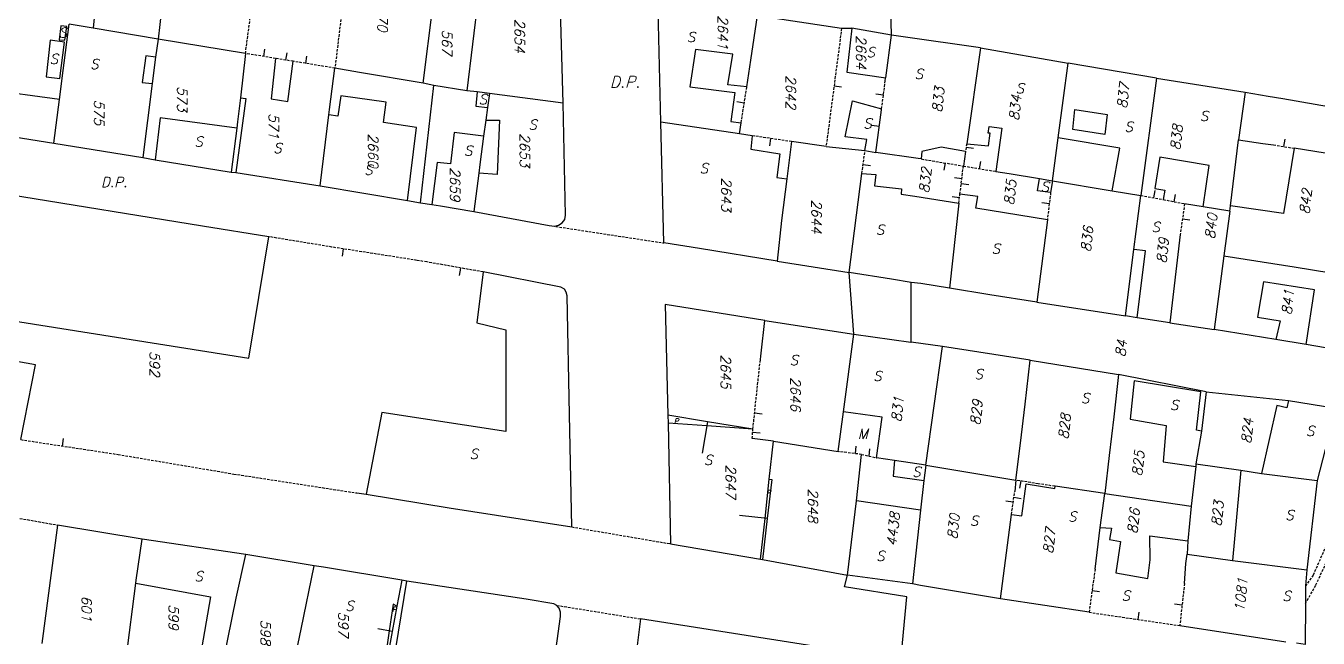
# Model space of a CAD drawing. Extents: x -334462 to -332769, y -29481 to -26664.
# Drawn here: x -334117.8 to -333987.7, y -28130.5 to -28068.9 of the extents above; entities that cross this region are included whole.
import ezdxf
from ezdxf.enums import TextEntityAlignment as Align

# ---------------------------------------------------------------- set-up
doc = ezdxf.new("R2010")
doc.units = 0
doc.header["$MEASUREMENT"] = 0
doc.linetypes.add('HIDDEN', pattern=[0.375, 0.25, -0.125])
for name, color, linetype in [('17', 7, 'CONTINUOUS'), ('18', 7, 'CONTINUOUS'), ('DP$DIVIDING$LINE', 7, 'CONTINUOUS'), ('EASEMENT$BOUNDA$', 7, 'CONTINUOUS'), ('ENC$$ST$$A$$TEXT', 7, 'CONTINUOUS'), ('MAP$SHEET$BOUND$', 7, 'CONTINUOUS'), ('PARCEL$BOUNDARY', 7, 'CONTINUOUS'), ('PARCEL$NUMBER', 7, 'CONTINUOUS'), ('SECTION$$A$', 7, 'CONTINUOUS'), ('STRUC$$FOOTPRINT', 7, 'CONTINUOUS')]:
    doc.layers.add(name, color=color, linetype=linetype)
doc.styles.add('ITALICT', font='ITALICT', dxfattribs={"height": 0.2})

msp = doc.modelspace()

# ---------------------------------------------------------------- linework, layer by layer
at = {"layer": '17', "color": 1, "linetype": 'Continuous'}
for p, q in [((-334036.45, -28074.92), (-334035.71, -28075.01)), ((-334031.48, -28075.84), (-334032.23, -28075.74)), ((-334045.49, -28076.65), (-334046.23, -28076.53)), ((-334031.91, -28079), (-334032.65, -28078.9)), ((-334033.52, -28082.83), (-334032.78, -28082.93)), ((-334021.82, -28083.26), (-334021.69, -28082.52)), ((-334023.65, -28084.75), (-334022.9, -28084.84)), ((-334004.27, -28086.2), (-334004.13, -28085.46)), ((-334002.22, -28086.58), (-334002.09, -28085.84)), ((-334014.78, -28086.78), (-334015.53, -28086.69)), ((-334001.38, -28088.3), (-334000.64, -28088.41)), ((-334044.45, -28107.86), (-334043.7, -28107.94)), ((-334034.3, -28111.96), (-334034.21, -28111.22)), ((-334032.93, -28112.21), (-334032.84, -28111.46)), ((-334018.42, -28116.85), (-334019.16, -28116.75))]:
    msp.add_line(p, q, dxfattribs=at)
at = {"layer": '17', "color": 5, "linetype": 'Continuous'}
for p, q in [((-334023.15, -28081.1), (-334022.41, -28081.2)), ((-334018.35, -28116.36), (-334017.61, -28116.47))]:
    msp.add_line(p, q, dxfattribs=at)
at = {"layer": '18', "color": 2, "linetype": 'Continuous'}
for p, q in [((-334093.85, -28071.96), (-334093.73, -28071.22)), ((-334091.62, -28072.32), (-334091.5, -28071.58)), ((-334089.63, -28072.65), (-334089.51, -28071.91)), ((-334085.85, -28091.33), (-334085.97, -28092.07)), ((-334074.05, -28093.26), (-334074.18, -28094)), ((-334114.11, -28111.19), (-334114, -28110.45))]:
    msp.add_line(p, q, dxfattribs=at)
at = {"layer": '18', "color": 1, "linetype": 'Continuous'}
for p, q in [((-334042.84, -28080.21), (-334042.95, -28080.95)), ((-333991.17, -28081.03), (-333991.05, -28080.29)), ((-334025.28, -28082.68), (-334025.41, -28083.42)), ((-334023.59, -28084.28), (-334024.33, -28084.19)), ((-334023.82, -28086.18), (-334024.57, -28086.08)), ((-334044.65, -28109.8), (-334043.9, -28109.86)), ((-334017.65, -28114.71), (-334017.77, -28115.45)), ((-334010.47, -28125.76), (-334009.73, -28125.86)), ((-334005.85, -28128.66), (-334005.75, -28127.92)), ((-334001.42, -28127.21), (-334002.17, -28127.13))]:
    msp.add_line(p, q, dxfattribs=at)
at = {"layer": 'DP$DIVIDING$LINE', "color": 30, "linetype": 'HIDDEN'}
for p, q in [((-334064.84, -28089.02), (-334053.59, -28090.74)), ((-334119.5, -28118.28), (-334114.61, -28119.15)), ((-334062.85, -28119.34), (-334052.91, -28121.04)), ((-334064.34, -28127.24), (-334055.92, -28128.61))]:
    msp.add_line(p, q, dxfattribs=at)
at = {"layer": 'DP$DIVIDING$LINE', "color": 2, "linetype": 'HIDDEN'}
for points in [[(-333948.4, -27976.37), (-333950.98, -27985.17), (-333953.35, -27994.44), (-333956.15, -28005.3), (-333959.31, -28016.59), (-333962.26, -28026.96), (-333964.67, -28035.01), (-333967.18, -28042.51), (-333969.17, -28049.78), (-333971.83, -28059.69), (-333974.81, -28070.3), (-333975.41, -28073.28), (-333976.28, -28079.36), (-333977.24, -28085.43), (-333979.49, -28095.94), (-333981.41, -28105.38), (-333982.33, -28109.07), (-333983.79, -28113.72), (-333985.07, -28116.95), (-333986.77, -28120.89), (-333988.22, -28124.19), (-333989, -28125.27)], [(-333989.01, -28127.07), (-333987.95, -28125.19), (-333986.29, -28121.6), (-333984.2, -28116.6), (-333983.13, -28113.94), (-333981.86, -28109.99), (-333980.97, -28106.91), (-333980.17, -28103.43), (-333978.82, -28097.57), (-333976.69, -28087.66), (-333975.81, -28082.2), (-333975.1, -28077.3), (-333974.6, -28073.96), (-333974.03, -28070.8), (-333973.08, -28067.14)]]:
    msp.add_lwpolyline(points, dxfattribs=at)
at = {"layer": 'ENC$$ST$$A$$TEXT', "color": 1, "linetype": 'Continuous'}
for p, q in [((-334049.18, -28108.74), (-334049.71, -28111.92)), ((-334043.17, -28118.5), (-334045.96, -28118.18)), ((-334080.93, -28129.88), (-334082.36, -28129.62))]:
    msp.add_line(p, q, dxfattribs=at)
at = {"layer": 'MAP$SHEET$BOUND$', "color": 6, "linetype": 'Continuous'}
msp.add_line((-334034.47, -28099.93), (-334034.92, -28093.7), dxfattribs=at)
for points in [[(-334030.68, -28069.8), (-334030.85, -28063.25), (-334034.01, -28063.09), (-334034.08, -28061.3)], [(-334029.74, -28132.79), (-334029.13, -28126.39), (-334035.4, -28125.37), (-334035.08, -28124.2)]]:
    msp.add_lwpolyline(points, dxfattribs=at)
at = {"layer": 'PARCEL$BOUNDARY', "color": 2, "linetype": 'HIDDEN'}
for p, q in [((-334085.23, -28061.15), (-334086.69, -28073.13)), ((-334035.69, -28069.11), (-334037.25, -28081.03)), ((-334092.67, -28072.15), (-334095.69, -28071.65)), ((-334090.88, -28072.44), (-334092.67, -28072.15)), ((-334086.69, -28073.13), (-334090.88, -28072.44)), ((-334045.8, -28078.63), (-334045.23, -28075.01)), ((-334040.73, -28080.53), (-334044.7, -28079.93)), ((-334023.1, -28080.75), (-334023.21, -28081.51)), ((-333992.23, -28080.86), (-333990.14, -28081.2)), ((-334027.67, -28082.28), (-334023.43, -28082.99)), ((-334023.78, -28085.83), (-334023.43, -28082.99)), ((-334023.43, -28082.99), (-334020.17, -28083.53)), ((-334023.89, -28086.72), (-334023.78, -28085.83)), ((-334014.65, -28085.66), (-334014.98, -28088.4)), ((-334005.58, -28085.96), (-334003.33, -28086.37)), ((-334003.33, -28086.37), (-334001.16, -28086.78)), ((-334001.16, -28086.78), (-334001.61, -28089.89)), ((-334044.62, -28109.49), (-334043.9, -28102.77)), ((-334044.69, -28110.45), (-334044.62, -28109.49)), ((-334033.68, -28112.04), (-334032.18, -28112.38)), ((-334018.59, -28118.08), (-334018.27, -28115.77)), ((-334010.18, -28123.6), (-334010.78, -28127.94)), ((-334001.18, -28125.04), (-334001.65, -28129.28)), ((-334010.78, -28127.94), (-334001.65, -28129.28))]:
    msp.add_line(p, q, dxfattribs=at)
at = {"layer": 'PARCEL$BOUNDARY', "color": 7, "linetype": 'Continuous'}
for p, q in [((-334071.96, -28063.39), (-334073.42, -28075.4)), ((-334063.71, -28076.64), (-334064.07, -28064.6)), ((-334104.16, -28067.27), (-334104.48, -28070.21)), ((-334077.82, -28074.63), (-334076.85, -28066.93)), ((-334044.16, -28067.81), (-334035.69, -28069.11)), ((-334111.03, -28069.1), (-334113.43, -28068.7)), ((-334104.48, -28070.21), (-334111.03, -28069.1)), ((-334035.69, -28069.11), (-334034.66, -28069.11)), ((-334030.68, -28069.8), (-334034.66, -28069.11)), ((-334104.48, -28070.21), (-334104.74, -28072.03)), ((-334095.69, -28071.65), (-334104.48, -28070.21)), ((-334095.69, -28071.65), (-334096.21, -28076.13)), ((-334021.7, -28071.08), (-334023.1, -28080.75)), ((-334021.7, -28071.08), (-334012.9, -28072.63)), ((-334104.74, -28072.03), (-334105.07, -28074.66)), ((-334013.9, -28080.16), (-334012.9, -28072.63)), ((-334003.99, -28074.14), (-334012.9, -28072.63)), ((-334003.99, -28074.14), (-334005.58, -28085.96)), ((-334003.99, -28074.14), (-333995.07, -28075.56)), ((-334105.07, -28074.66), (-334106.02, -28082.14)), ((-334078.09, -28086.69), (-334076.72, -28074.86)), ((-334076.72, -28074.86), (-334077.82, -28074.63)), ((-334073.42, -28075.4), (-334076.72, -28074.86)), ((-334072.36, -28075.53), (-334073.42, -28075.4)), ((-334071.14, -28075.69), (-334072.36, -28075.53)), ((-334071.14, -28075.69), (-334071.33, -28077.1)), ((-334063.71, -28076.64), (-334071.14, -28075.69)), ((-333995.07, -28075.56), (-333995.74, -28080.36)), ((-334114.97, -28080.69), (-334114.41, -28076.29)), ((-334071.33, -28077.1), (-334071.5, -28078.36)), ((-334088.19, -28084.97), (-334087.29, -28077.84)), ((-334071.5, -28078.36), (-334071.72, -28079.97)), ((-334122.37, -28079.5), (-334114.97, -28080.69)), ((-334096.57, -28079.19), (-334097.15, -28083.6)), ((-334045.98, -28079.73), (-334053.89, -28078.57)), ((-334053.59, -28090.74), (-334053.89, -28078.57)), ((-334045.98, -28079.73), (-334045.8, -28078.63)), ((-334044.7, -28079.93), (-334045.98, -28079.73)), ((-334114.97, -28080.69), (-334106.02, -28082.14)), ((-334040.73, -28080.53), (-334041.2, -28084.28)), ((-334037.25, -28081.03), (-334040.73, -28080.53)), ((-334037.25, -28081.03), (-334033.34, -28081.44)), ((-334014.47, -28084.47), (-334013.9, -28080.16)), ((-333996.56, -28087.01), (-333995.74, -28080.36)), ((-334106.02, -28082.14), (-334104.77, -28082.35)), ((-334104.77, -28082.35), (-334097.15, -28083.6)), ((-334023.21, -28081.51), (-334023.43, -28082.99)), ((-334097.15, -28083.6), (-334096.65, -28083.65)), ((-334096.65, -28083.65), (-334088.19, -28084.97)), ((-334072.22, -28083.72), (-334072.72, -28087.58)), ((-334088.19, -28084.97), (-334079.38, -28086.47)), ((-334015.78, -28084.25), (-334014.47, -28084.47)), ((-334014.47, -28084.47), (-334014.65, -28085.66)), ((-334014.47, -28084.47), (-334008.44, -28085.48)), ((-334008.44, -28085.48), (-334005.58, -28085.96)), ((-334006.29, -28091.41), (-334005.58, -28085.96)), ((-334079.38, -28086.47), (-334078.09, -28086.69)), ((-334078.09, -28086.69), (-334076.92, -28086.87)), ((-334023.89, -28086.72), (-334024.83, -28095.28)), ((-333999.29, -28087.09), (-334001.16, -28086.78)), ((-333996.62, -28087.54), (-333999.29, -28087.09)), ((-333996.62, -28087.54), (-333997.2, -28092.02)), ((-333996.62, -28087.54), (-333996.56, -28087.01)), ((-334014.98, -28088.4), (-334016.03, -28096.71)), ((-334001.61, -28089.89), (-334002.66, -28098.78)), ((-334007.13, -28098.09), (-334006.29, -28091.41)), ((-334042.17, -28092.58), (-334034.92, -28093.7)), ((-333997.2, -28092.02), (-333998.18, -28099.45)), ((-334028.7, -28100.73), (-334028.68, -28094.71)), ((-334016.03, -28096.71), (-334007.13, -28098.09)), ((-334043.43, -28098.56), (-334034.47, -28099.93)), ((-334005.95, -28098.28), (-334007.13, -28098.09)), ((-334002.66, -28098.78), (-334005.95, -28098.28)), ((-334002.66, -28098.78), (-333998.18, -28099.45)), ((-333991.97, -28100.46), (-333998.18, -28099.45)), ((-333988.92, -28100.95), (-333991.97, -28100.46)), ((-334025.53, -28101.18), (-334028.7, -28100.73)), ((-334027.22, -28113.13), (-334025.53, -28101.18)), ((-334016.7, -28102.55), (-334025.53, -28101.18)), ((-333984.43, -28101.73), (-333988.92, -28100.95)), ((-334016.7, -28102.55), (-334007.83, -28103.99)), ((-333999.01, -28105.72), (-334007.83, -28103.99)), ((-333999.01, -28105.72), (-333999.47, -28109.7)), ((-333999.01, -28105.72), (-333990.72, -28106.59)), ((-333990.72, -28106.59), (-333985.95, -28107.38)), ((-334053.18, -28108.07), (-334053.16, -28108.88)), ((-333985.95, -28107.38), (-333987.83, -28114.65)), ((-334053.16, -28108.88), (-334052.91, -28121.04)), ((-333999.47, -28109.7), (-334000.02, -28112.97)), ((-334042.55, -28110.71), (-334044.69, -28110.45)), ((-334042.97, -28114.53), (-334042.55, -28110.71)), ((-334042.55, -28110.71), (-334036.02, -28111.75)), ((-334030.35, -28112.65), (-334032.18, -28112.38)), ((-334027.22, -28113.13), (-334030.35, -28112.65)), ((-334027.22, -28113.13), (-334027.4, -28114.67)), ((-334027.22, -28113.13), (-334018.14, -28114.63)), ((-334000.05, -28113.26), (-334000.52, -28117.26)), ((-334000.02, -28112.97), (-334000.05, -28113.26)), ((-334000.02, -28112.97), (-333995.52, -28113.64)), ((-334027.4, -28114.67), (-334027.75, -28117.65)), ((-334018.14, -28114.63), (-334018.27, -28115.77)), ((-333995.52, -28113.64), (-333993.44, -28113.96)), ((-333993.44, -28113.96), (-333987.83, -28114.65)), ((-333987.83, -28114.65), (-333988.86, -28123.65)), ((-334084.5, -28115.92), (-334083.54, -28116.03)), ((-334009.2, -28115.96), (-334014.21, -28115.24)), ((-334009.65, -28119.4), (-334009.2, -28115.96)), ((-334009.2, -28115.96), (-334000.52, -28117.26)), ((-334000.52, -28117.26), (-334000.83, -28120.74)), ((-334027.75, -28117.65), (-334028.57, -28125.07)), ((-334019.69, -28126.57), (-334018.59, -28118.08)), ((-334114.61, -28119.15), (-334116.19, -28131.08)), ((-334106.08, -28120.57), (-334114.61, -28119.15)), ((-334010.18, -28123.6), (-334009.65, -28119.4)), ((-334095.66, -28122.13), (-334106.08, -28120.57)), ((-334052.91, -28121.04), (-334043.85, -28122.6)), ((-334000.83, -28120.74), (-334000.92, -28122.1)), ((-334088.78, -28123.26), (-334095.66, -28122.13)), ((-334043.85, -28122.6), (-334043.66, -28122.63)), ((-334043.66, -28122.63), (-334035.08, -28124.2)), ((-334000.92, -28122.1), (-333996.34, -28122.73)), ((-333996.34, -28122.73), (-333988.86, -28123.65)), ((-333988.86, -28123.65), (-333989, -28125.27)), ((-334107.7, -28132.59), (-334106.72, -28125.02)), ((-334079.95, -28124.72), (-334080.47, -28127.32)), ((-334079.44, -28124.79), (-334079.95, -28124.72)), ((-334028.57, -28125.07), (-334035.08, -28124.2)), ((-333989, -28125.27), (-333989.01, -28127.07)), ((-334010.78, -28127.94), (-334019.69, -28126.57)), ((-334055.92, -28128.61), (-334057.51, -28140.95)), ((-334038.5, -28131.34), (-334055.92, -28128.61)), ((-334001.65, -28129.28), (-333990.97, -28130.9))]:
    msp.add_line(p, q, dxfattribs=at)
at = {"layer": 'PARCEL$BOUNDARY', "color": 2, "linetype": 'HIDDEN'}
for points in [[(-334095.69, -28071.65), (-334094.68, -28064.09), (-334094.19, -28059.66)], [(-334071.78, -28093.66), (-334077.43, -28092.65), (-334078.44, -28092.49), (-334087, -28091.15), (-334093.33, -28090.11)], [(-334118.32, -28110.55), (-334108.52, -28112.04), (-334096.86, -28114.01), (-334084.5, -28115.92)], [(-334014.21, -28115.24), (-334015.91, -28114.99), (-334018.14, -28114.63)]]:
    msp.add_lwpolyline(points, dxfattribs=at)
at = {"layer": 'PARCEL$BOUNDARY', "color": 7, "linetype": 'Continuous'}
for points in [[(-334053.89, -28078.57), (-334054.14, -28067.3), (-334054.02, -28066.93), (-334053.82, -28066.68), (-334053.59, -28066.5), (-334053.29, -28066.45), (-334052.79, -28066.45)], [(-334045.23, -28075.01), (-334044.81, -28072.34), (-334044.16, -28067.81)], [(-334114.41, -28076.29), (-334114.17, -28074.44), (-334114.17, -28074.42), (-334113.43, -28068.7)], [(-334021.7, -28071.08), (-334029.49, -28069.98), (-334030.68, -28069.8)], [(-334087.29, -28077.84), (-334087.22, -28077.29), (-334086.69, -28073.13)], [(-334077.82, -28074.63), (-334084.21, -28073.56), (-334086.69, -28073.13)], [(-333995.07, -28075.56), (-333992.75, -28075.96), (-333991.29, -28076.19), (-333978.27, -28078.47)], [(-334096.21, -28076.13), (-334096.48, -28078.53), (-334096.57, -28079.19)], [(-334064.84, -28089.02), (-334064.55, -28089.04), (-334064.19, -28088.94), (-334063.82, -28088.71), (-334063.55, -28088.36), (-334063.48, -28087.93), (-334063.71, -28076.64)], [(-334071.72, -28079.97), (-334072.11, -28082.85), (-334072.22, -28083.72)], [(-333995.74, -28080.36), (-333993.28, -28080.73), (-333992.23, -28080.86)], [(-334093.33, -28090.11), (-334100.01, -28089.03), (-334119.45, -28085.89), (-334132.37, -28083.91), (-334142.14, -28082.28)], [(-334027.67, -28082.28), (-334027.98, -28082.23), (-334032.26, -28081.62)], [(-333979.45, -28082.83), (-333987, -28081.68), (-333990.14, -28081.2)], [(-334020.17, -28083.53), (-334018.81, -28083.75), (-334015.78, -28084.25)], [(-334041.2, -28084.28), (-334041.73, -28088.49), (-334042.17, -28092.58)], [(-334076.92, -28086.87), (-334076.06, -28087), (-334072.72, -28087.58)], [(-334072.72, -28087.58), (-334065.12, -28088.99), (-334064.84, -28089.02)], [(-334042.17, -28092.58), (-334049.98, -28091.3), (-334053.59, -28090.74)], [(-333997.2, -28092.02), (-333990.13, -28093.15), (-333982.54, -28094.39)], [(-334062.85, -28119.34), (-334063.09, -28108), (-334063.31, -28096.07), (-334063.4, -28095.68), (-334063.59, -28095.4), (-334063.96, -28095.18), (-334071.78, -28093.66)], [(-334028.68, -28094.71), (-334030.67, -28094.38), (-334034.92, -28093.7)], [(-334024.83, -28095.28), (-334027.7, -28094.83), (-334028.68, -28094.71)], [(-334016.03, -28096.71), (-334020.76, -28095.95), (-334024.83, -28095.28)], [(-334043.43, -28098.56), (-334053.45, -28096.94), (-334053.18, -28108.07)], [(-334043.9, -28102.77), (-334043.8, -28101.84), (-334043.43, -28098.56)], [(-334034.47, -28099.93), (-334028.72, -28100.72), (-334028.7, -28100.73)], [(-334018.14, -28114.63), (-334017.69, -28110.89), (-334017.22, -28106.99), (-334016.7, -28102.55)], [(-334007.83, -28103.99), (-334008.3, -28108.24), (-334008.76, -28112.15), (-334009.2, -28115.96)], [(-334044.62, -28109.49), (-334049.25, -28109.16), (-334053.16, -28108.88)], [(-334043.85, -28122.6), (-334043.4, -28118.48), (-334042.97, -28114.53)], [(-334083.54, -28116.03), (-334075.18, -28117.43), (-334062.85, -28119.34)], [(-334106.72, -28125.02), (-334106.68, -28124.7), (-334106.08, -28120.57)], [(-334097.89, -28132.81), (-334096.63, -28126.53), (-334095.66, -28122.13)], [(-334001.18, -28125.04), (-334001.03, -28123.03), (-334000.92, -28122.1)], [(-334091, -28133.98), (-334090.09, -28129.65), (-334088.78, -28123.26)], [(-334079.95, -28124.72), (-334087.83, -28123.38), (-334088.78, -28123.26)], [(-334064.34, -28127.24), (-334064.64, -28127.08), (-334067.45, -28126.62), (-334079.44, -28124.79)], [(-334019.69, -28126.57), (-334027.76, -28125.23), (-334028.57, -28125.07)], [(-334080.47, -28127.32), (-334080.84, -28127.13), (-334081.23, -28129.82), (-334081.5, -28131.68)], [(-334065.48, -28139.46), (-334065.32, -28138.18), (-334063.97, -28128.38), (-334063.98, -28127.92), (-334064.11, -28127.53), (-334064.34, -28127.24)], [(-333989.01, -28127.07), (-333989.03, -28131.2), (-333989.9, -28131.06)]]:
    msp.add_lwpolyline(points, dxfattribs=at)
at = {"layer": 'SECTION$$A$', "color": 7, "linetype": 'Continuous'}
for p, q in [((-334031.25, -28074.1), (-334030.68, -28069.8)), ((-334033.34, -28081.44), (-334032.26, -28081.62)), ((-334034.92, -28093.7), (-334033.64, -28083.73)), ((-334035.5, -28107.76), (-334034.47, -28099.93)), ((-334036.02, -28111.75), (-334035.5, -28107.76)), ((-334034.2, -28116.7), (-334033.68, -28112.04)), ((-334035.08, -28124.2), (-334034.2, -28116.7))]:
    msp.add_line(p, q, dxfattribs=at)
at = {"layer": 'SECTION$$A$', "color": 2, "linetype": 'HIDDEN'}
for p, q in [((-334033.64, -28083.73), (-334033.34, -28081.44)), ((-334033.68, -28112.04), (-334036.02, -28111.75))]:
    msp.add_line(p, q, dxfattribs=at)
msp.add_lwpolyline([(-334031.67, -28077.23), (-334031.29, -28074.39), (-334031.25, -28074.1)], dxfattribs=at)
at = {"layer": 'SECTION$$A$', "color": 7, "linetype": 'Continuous'}
msp.add_lwpolyline([(-334032.26, -28081.62), (-334031.68, -28077.33), (-334031.67, -28077.23)], dxfattribs=at)
at = {"layer": 'STRUC$$FOOTPRINT', "color": 1, "linetype": 'Continuous'}
for p, q in [((-334115.34, -28070.32), (-334115.74, -28074)), ((-334114.45, -28070.28), (-334113.87, -28070.3)), ((-334008.95, -28077.79), (-334009.19, -28079.8)), ((-333995.52, -28113.64), (-333996.34, -28122.73)), ((-334027.75, -28117.65), (-334034.2, -28116.7)), ((-334081.42, -28136.9), (-334079.44, -28124.79))]:
    msp.add_line(p, q, dxfattribs=at)
for points in [[(-334112.96, -28065.02), (-334111.74, -28065.21), (-334111.88, -28066.47), (-334110.8, -28066.69), (-334111.03, -28069.1)], [(-334113.87, -28070.3), (-334113.67, -28068.93), (-334114.29, -28068.87), (-334114.45, -28070.28)], [(-334034.66, -28069.11), (-334035.17, -28073.52), (-334031.25, -28074.1)], [(-334115.74, -28074), (-334114.39, -28074.16), (-334113.91, -28070.52), (-334115.34, -28070.32)], [(-334104.74, -28072.03), (-334105.71, -28071.89), (-334106.09, -28074.56), (-334105.07, -28074.66)], [(-334045.23, -28075.01), (-334047.15, -28074.8), (-334046.65, -28071.71), (-334050.38, -28071.24), (-334050.95, -28075.02), (-334046.45, -28075.57), (-334046.85, -28078.5), (-334045.8, -28078.63)], [(-334092.67, -28072.15), (-334093.12, -28076.21), (-334091.44, -28076.49), (-334090.88, -28072.44)], [(-334114.41, -28076.29), (-334121.85, -28075.28), (-334122.37, -28079.5)], [(-334072.36, -28075.53), (-334072.49, -28076.96), (-334071.33, -28077.1)], [(-334096.21, -28076.13), (-334095.67, -28076.17), (-334096.65, -28083.65)], [(-334079.38, -28086.47), (-334078.49, -28079.11), (-334081.8, -28078.61), (-334081.53, -28076.56), (-334086.09, -28075.93), (-334086.39, -28077.95), (-334087.29, -28077.84)], [(-334033.34, -28081.44), (-334033.15, -28080.3), (-334035.32, -28080.04), (-334034.6, -28076.41), (-334031.67, -28077.23)], [(-334096.57, -28079.19), (-334104.29, -28078.13), (-334104.77, -28082.35)], [(-334071.5, -28078.36), (-334070.11, -28078.38), (-334070.36, -28083.84), (-334072.22, -28083.72)], [(-334009.19, -28079.8), (-334012.41, -28079.31), (-334012.2, -28077.31), (-334008.95, -28077.79)], [(-334071.72, -28079.97), (-334074.7, -28079.6), (-334075.06, -28082.78), (-334076.41, -28082.64), (-334076.92, -28086.87)], [(-334023.1, -28080.75), (-334020.92, -28080.97), (-334020.72, -28079.69), (-334020.94, -28079.69), (-334020.85, -28079.02), (-334019.57, -28079.17), (-334020.17, -28083.53)], [(-334044.7, -28079.93), (-334044.83, -28081.29), (-334041.92, -28081.77), (-334042.2, -28084.14), (-334041.2, -28084.28)], [(-334023.21, -28081.51), (-334025.67, -28081.08), (-334027.6, -28081.51), (-334027.67, -28082.28)], [(-334008.44, -28085.48), (-334007.7, -28081.19), (-334013.9, -28080.16)], [(-333999.29, -28087.09), (-333998.69, -28082.92), (-334003.66, -28082.11), (-334004.16, -28085.26), (-334003.16, -28085.42), (-334003.33, -28086.37)], [(-333990.14, -28081.2), (-333991.2, -28087.77), (-333996.56, -28087.01)], [(-334033.64, -28083.73), (-334032.24, -28083.85), (-334032.39, -28084.97), (-334029.65, -28085.3), (-334029.68, -28085.83), (-334028.33, -28086.03), (-334023.89, -28086.72)], [(-334014.65, -28085.66), (-334015.96, -28085.48), (-334015.78, -28084.25)], [(-334014.98, -28088.4), (-334022.19, -28087.23), (-334021.99, -28086.05), (-334023.78, -28085.83)], [(-334118.32, -28110.55), (-334116.84, -28103.01), (-334121, -28102.29), (-334120.68, -28100.29), (-334138.43, -28097.69), (-334137.63, -28093.33), (-334120.24, -28096.03), (-334120.55, -28098.34), (-334095.35, -28102.34), (-334093.33, -28090.11)], [(-334005.95, -28098.28), (-334005.09, -28091.54), (-334006.29, -28091.41)], [(-334071.78, -28093.66), (-334072.41, -28098.77), (-334069.5, -28099.49), (-334069.47, -28109.72), (-334081.97, -28107.83), (-334083.54, -28116.03)], [(-333988.92, -28100.95), (-333988.09, -28095.47), (-333993.21, -28094.65), (-333993.82, -28098.2), (-333991.56, -28098.59), (-333991.97, -28100.46)], [(-333999.47, -28109.7), (-333999.96, -28109.58), (-333999.53, -28105.74), (-334006.25, -28104.61), (-334006.64, -28108.5), (-334003.03, -28109.13), (-334003.32, -28112.77), (-334000.05, -28113.26)], [(-333990.72, -28106.59), (-333990.88, -28107.36), (-333991.89, -28107.12), (-333993.44, -28113.96)], [(-334044.62, -28109.49), (-334049.18, -28108.74), (-334053.18, -28108.07)], [(-334032.18, -28112.38), (-334031.62, -28108.28), (-334035.5, -28107.76)], [(-334030.35, -28112.65), (-334030.49, -28114.24), (-334027.4, -28114.67)], [(-334042.97, -28114.53), (-334042.71, -28114.56), (-334043.17, -28118.5), (-334043.66, -28122.63)], [(-334018.59, -28118.08), (-334017.54, -28118.23), (-334017.12, -28114.99), (-334014.24, -28115.47), (-334014.21, -28115.24)], [(-334009.65, -28119.4), (-334008.54, -28119.48), (-334008.71, -28120.62), (-334007.61, -28120.81), (-334008.09, -28123.97), (-334004.88, -28124.54), (-334004.62, -28122.66), (-334004.68, -28120.24), (-334000.83, -28120.74)], [(-334106.72, -28125.02), (-334099.2, -28126.39), (-334100.25, -28132.4), (-334097.89, -28132.81)], [(-334080.47, -28127.32), (-334080.93, -28129.88), (-334081.27, -28131.72)]]:
    msp.add_lwpolyline(points, dxfattribs=at)

# ---------------------------------------------------------------- texts
at = {"layer": 'DP$DIVIDING$LINE', "color": 2, "linetype": 'Continuous', "style": 'ITALICT'}
for height, p in [(1.15, (-334057.49, -28074.51)), (1, (-334108.91, -28084.61))]:
    msp.add_text('D.P.', height=height, dxfattribs=at).set_placement(p, align=Align.MIDDLE)
at = {"layer": 'EASEMENT$BOUNDA$', "color": 3, "linetype": 'Continuous', "style": 'ITALICT'}
msp.add_text('M', height=1, dxfattribs=at).set_placement((-334033.55, -28109.96), align=Align.MIDDLE)
at = {"layer": 'ENC$$ST$$A$$TEXT', "color": 1, "linetype": 'Continuous', "style": 'ITALICT'}
for p in [(-334052.32, -28108.68), (-334043.05, -28115.9), (-334080.73, -28127.65)]:
    msp.add_text('P', height=0.5, dxfattribs=at).set_placement(p, align=Align.MIDDLE)
at = {"layer": 'PARCEL$NUMBER', "color": 7, "linetype": 'Continuous', "style": 'ITALICT'}
for s, rotation, p in [('570', 270.0189, (-334081.9, -28068.15)), ('2641', 270.0189, (-334047.64, -28069.52)), ('567', 270.0189, (-334075.4, -28070.52)), ('2654', 270.0189, (-334068.08, -28069.88)), ('2642', 270.0189, (-334040.79, -28075.54)), ('837', 83.9793, (-334007.34, -28075.91)), ('573', 270.0189, (-334102.06, -28076.23)), ('833', 83.9793, (-334025.96, -28076.31)), ('834', 83.9793, (-334018.22, -28077.13)), ('575', 270.0189, (-334110.41, -28077.59)), ('571', 270.0189, (-334092.84, -28078.95)), ('2660', 270.0189, (-334082.83, -28081.43)), ('2653', 270.0189, (-334067.57, -28081.39)), ('838', 83.9793, (-334001.98, -28080.11)), ('2659', 270.0189, (-334074.59, -28084.83)), ('832', 83.9793, (-334027.27, -28084.44)), ('2643', 270.0189, (-334047.29, -28085.86)), ('835', 83.9793, (-334018.72, -28085.65)), ('842', 83.9793, (-333988.97, -28086.56)), ('2644', 270.0189, (-334038.21, -28088.08)), ('840', 83.9793, (-333998.49, -28089.06)), ('836', 83.9793, (-334010.98, -28090.35)), ('839', 83.9793, (-334003.37, -28091.51)), ('841', 83.9793, (-333990.77, -28096.7)), ('84', 83.9793, (-334007.55, -28101.36)), ('592', 270.0189, (-334104.83, -28102.9)), ('2645', 270.0189, (-334047.35, -28103.68)), ('2646', 270.0189, (-334040.32, -28105.96)), ('831', 83.9793, (-334030.06, -28107.48)), ('829', 83.9793, (-334022.12, -28107.81)), ('828', 83.9793, (-334013.25, -28109.23)), ('824', 83.9793, (-333994.85, -28109.67)), ('825', 83.9793, (-334005.83, -28112.95)), ('2647', 270.0189, (-334046.85, -28114.77)), ('2648', 270.0189, (-334038.57, -28117.18)), ('826', 83.9793, (-334006.3, -28118.75)), ('823', 83.9793, (-333997.85, -28118)), ('4438', 83.9793, (-334030.49, -28119.58)), ('830', 83.9793, (-334024.43, -28119.3)), ('827', 83.9793, (-334014.79, -28120.75)), ('1081', 83.9793, (-333995.49, -28126.19)), ('601', 270.0189, (-334111.68, -28127.55)), ('599', 270.0189, (-334102.92, -28128.42)), ('597', 270.0189, (-334085.83, -28129.16)), ('598', 270.0189, (-334093.66, -28129.95))]:
    msp.add_text(s, height=1, rotation=rotation, dxfattribs=at).set_placement(p, align=Align.MIDDLE)
at = {"layer": 'PARCEL$NUMBER', "color": 1, "linetype": 'Continuous', "style": 'ITALICT'}
msp.add_text('2664', height=1, rotation=270.1288, dxfattribs=at).set_placement((-334033.73, -28071.52), align=Align.MIDDLE)
at = {"layer": 'STRUC$$FOOTPRINT', "color": 1, "linetype": 'Continuous', "style": 'ITALICT'}
for p in [(-334114.07, -28069.54), (-334050.85, -28069.99), (-334114.98, -28072.2), (-334032.76, -28071.52), (-334110.9, -28072.72), (-334027.92, -28073.71), (-334071.8, -28076.26), (-334017.75, -28075.16), (-334066.79, -28078.81), (-334033.09, -28078.7), (-333999.21, -28077.95), (-334006.79, -28079.03), (-334100.41, -28080.52), (-334092.47, -28081.18), (-334073.27, -28081.44), (-334083.32, -28083.37), (-334049.56, -28083.21), (-334015.23, -28085.07), (-334031.82, -28089.4), (-334004.08, -28089.12), (-334020.17, -28091.31), (-334040.49, -28102.54), (-334032.09, -28104.14), (-334021.9, -28103.95), (-334011.17, -28106.37), (-334002.21, -28107.06), (-333988.53, -28109.67), (-334072.72, -28111.99), (-334049.13, -28112.59), (-334028.16, -28113.79), (-334022.36, -28118.71), (-334012.47, -28118.29), (-333990.6, -28118.15), (-334031.79, -28122.26), (-334100.41, -28124.31), (-334007.09, -28126.26), (-333990.9, -28126.29), (-334085.22, -28127.29)]:
    msp.add_text('S', height=1, dxfattribs=at).set_placement(p, align=Align.MIDDLE)

doc.saveas('drawing.dxf')
